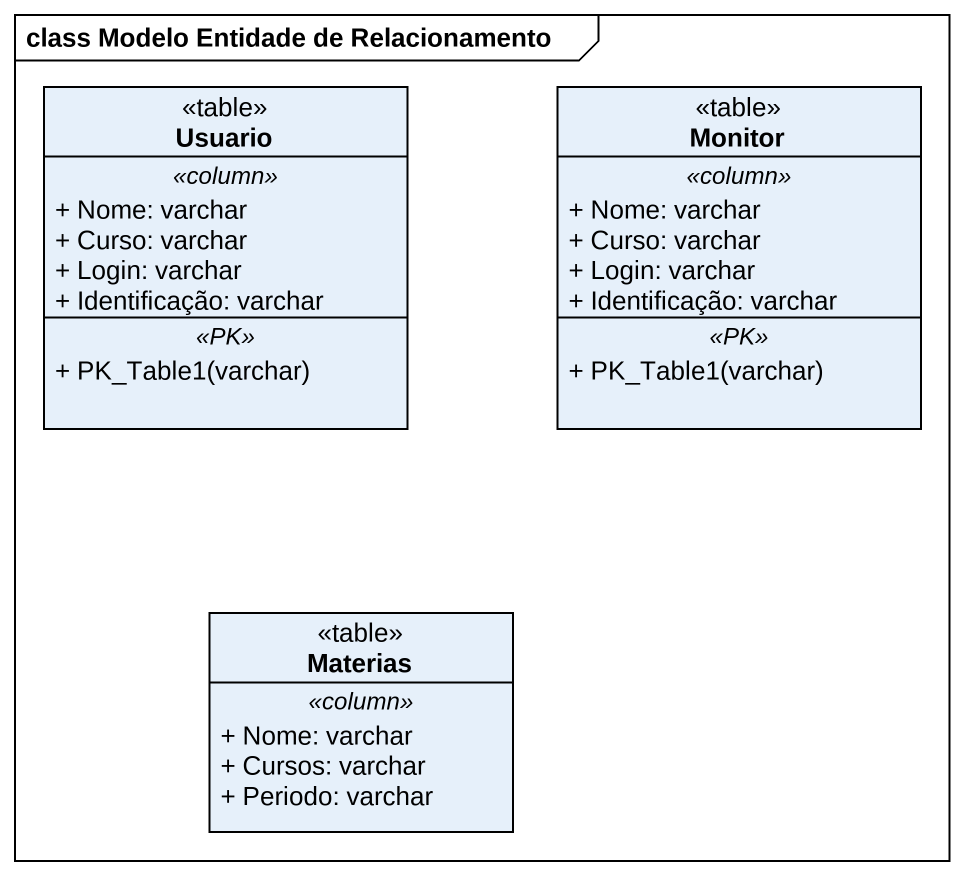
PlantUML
@startuml
mainframe class Modelo Entidade de Relacionamento
hide circle
hide empty members
skinparam classAttributeIconSize 0
class Usuario <<table>> {
  .. <<column>> ..
  + Nome: varchar
  + Curso: varchar
  + Login: varchar
  + Identificação: varchar
  .. <<PK>> ..
  + PK_Table1(varchar)
}
class Monitor <<table>> {
  .. <<column>> ..
  + Nome: varchar
  + Curso: varchar
  + Login: varchar
  + Identificação: varchar
  .. <<PK>> ..
  + PK_Table1(varchar)
}
class Materias <<table>> {
  .. <<column>> ..
  + Nome: varchar
  + Cursos: varchar
  + Periodo: varchar
}
@enduml
